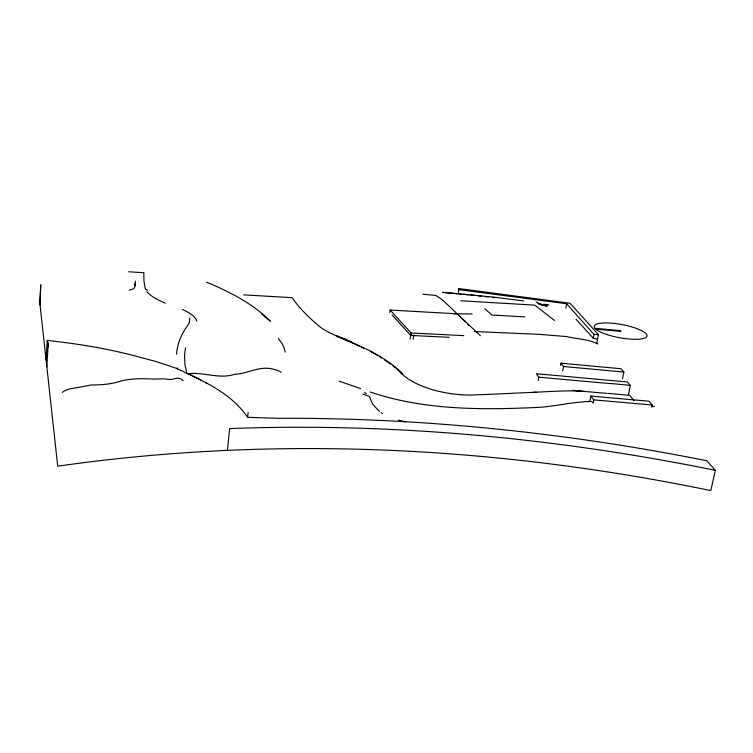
<?xml version="1.0" encoding="UTF-8"?>
<svg xmlns="http://www.w3.org/2000/svg" width="753" height="753" viewBox="0 0 753 753"><rect width="100%" height="100%" fill="white"/><g stroke="black" fill="none" stroke-linecap="round" stroke-linejoin="round"><path stroke-width="1.13" d="M40.05 304.88L40.756 284.794L39.758 302.254L57.717 466.182C274.657 435.13 496.509 446.284 710.804 490.589L715.35 470.324L706.813 460.751C565.71 432.589 421.868 417.642 277.932 418.301L247.596 417.303C230.926 392.558 201.87 380.312 175.778 368.113L155.815 361.468L138.863 356.95A250.269 86.699 1.9 0 0 67.215 342.831L47.241 340.412L46.084 359.99M46.846 366.909L48.296 342.53M135.051 285.613L135.408 281.085M189.342 322.388L189.756 317.945M227.397 450.285L229.665 428.57C392.501 422.508 555.77 437.917 715.35 470.324M247.596 417.303L248.132 412.409M389.772 312.401L390.101 310.057L457.156 313.813M486.702 394.45L472.988 394.967A44.022 13.469 8.9 0 1 425.398 387.343A65.624 19.823 9.1 0 1 400.577 371.737L401.744 373.977L396.953 369.083M410.103 338.935L411.072 332.977L390.101 310.057M413.152 339.321L413.783 334.991M458.295 292.898L459.019 288.578L570.096 303.261L598.4 334.661L596.705 343.575M538.169 380.538L538.762 377.187L536.371 373.723L627.296 381.969L630.327 385.451L628.35 395.334A222.85 74.453 12.6 0 0 608.095 393.395M565.88 308.052L566.651 303.751L458.793 289.641L459.019 288.578M560.618 365.44L561.032 363.191L620.933 368.725L623.87 372.048L622.533 378.797M562.726 371.041L563.555 366.504L561.032 363.191M597.496 339.255L593.27 338.191L593.976 334.426L566.651 303.751M589.768 401.631L590.823 396.078L648.907 401.198L652.267 405.02L651.816 407.232M593.119 403.241L593.769 399.881L590.823 396.078M369.459 396.52L372.528 404.097L379.371 411.42M533.039 392.369L552.147 391.391A222.154 73.992 12.6 0 1 580.412 390.948M536.258 392.219L486.692 394.44M590.173 401.481C571.602 401.867 553.54 406.94 534.988 407.542C479.765 409.999 423.12 409.999 370.184 391.974M474.522 331.536L539.393 334.341L566.67 336.591C576.666 339.076 588.752 339.038 597.76 343.98M453.89 313.794L472.122 313.926M652.089 406.385L654.413 406.441M411.072 332.977L463.707 335.64M449.296 337.353L410.714 335.424L392.097 314.961M593.976 334.426L598.4 334.661M524.756 316.881L491.973 315.046L484.744 308.683M243.661 294.865L292.126 297.661A559.592 130.344 12.3 0 0 318.905 325.983A82.406 22.637 8.1 0 0 339.622 337.109L343.66 338.615A82.406 22.637 8.1 0 0 346.832 339.707M422.885 294.216L435.865 295.468L440.251 298.376A194.02 61.737 -89.3 0 1 443.423 300.776L480.414 335.744M460.789 300.758L534.781 305.144L554.462 320.43M128.65 271.786L143.851 272.718L143.927 281.245L145.395 289.19A79.244 16.321 19.3 0 0 147.381 290.103M576.224 390.882L584.629 391.447M595.058 328.364L620.114 330.586L620.943 331.376L595.839 329.155M573.014 390.421L601.468 392.934A222.85 74.453 12.6 0 1 606.993 393.311M593.769 399.881L652.267 405.02M538.762 377.187L603.388 383.004A223.472 72.9 12.5 0 1 630.327 385.451M563.555 366.504L623.87 372.048M460.968 294.018L442.604 292.362L493.337 297.077L523.589 300.936M463.142 294.235L468.564 294.781M470.738 295.007L475.087 295.468M478.353 295.825L481.619 296.193M484.885 296.569L488.16 296.955M492.528 297.482L494.712 297.746M546.094 304.532L548.353 304.861L544.146 304.24M405.669 421.812L398.469 420.155M540.014 304.306L547.055 306.273L538.282 303.628M538.122 303.581L542.113 304.824L536.032 301.953M411.533 335.085L410.799 334.727M339.236 381.159L360.518 388.614M363.247 394.167L368.772 396.125M364.424 392.708L366.419 393.424M339.565 337.598L336.77 336.459M343.217 338.549L369.535 350.578A251.662 81.013 4.9 0 1 397.029 368.584L401.829 373.469M335.829 335.574L343.669 338.737M340.723 338.059L343.594 339.217M344.507 339.594L349.081 341.476M343.66 338.615L351.99 342.229M350.098 341.918L354.164 343.697M206.491 282.121C229.552 291.825 252.556 303.28 270.383 321.249L261.263 313.794M355.181 344.14L359.106 345.947M361.722 347.18L364.245 348.441M200.731 379.973L188.212 373.648C203.743 371.944 219.179 379.39 234.87 374.288C247.031 373.714 258.241 366.523 270.44 368.603A12.773 3.727 8.9 0 1 280.916 372.161L281.104 372.359M183.13 380.717C178.979 376.538 175.826 378.561 171.308 379.55A33.17 5.036 14.5 0 1 165.227 378.938L160.38 378.863A31.297 9.93 4.6 0 1 149.546 378.891L140.896 378.693A43.241 14.448 4.4 0 0 127.521 379.719L125.111 380.124A43.241 14.448 4.4 0 0 118.645 381.705A44.549 14.175 3.7 0 1 91.405 384.952L77.277 387.635A19.587 6.73 -3.1 0 0 69.332 389.056L67.61 389.593A19.343 6.589 -5.6 0 0 62.395 392.36M205.381 382.496L206.83 383.286M591.519 401.443L592.413 402.111M381.187 412.635L382.58 413.632M397.857 369.431L399.899 371.163M457.56 314.199L458.304 314.942M459.641 316.213L460.441 317.013M461.749 318.255L462.615 319.131M463.886 320.336L465.354 321.86M467.924 324.543L469.11 325.785M576.045 319.244L593.27 338.191M629.442 395.146L633.979 400.464M278.337 338.464L282.375 344.017L284.239 348.291A157.236 46.724 8.7 0 0 285.246 352.14M146.854 291.505L147.513 292.343A85.437 22.515 6.2 0 0 165.265 303.148M177.313 367.756L177.586 368.895M186.706 372.886L184.937 364.518L184.598 355.971A556.439 167.373 12.5 0 1 185.567 347.858M47.241 340.412L48.023 347.086M370.363 351.538A251.624 81.098 4.9 0 1 373.874 353.458M374.73 353.938A251.624 81.098 4.9 0 1 377.771 355.698M379.738 356.875A251.624 81.098 4.9 0 1 381.667 358.061M384.482 359.859A251.624 81.098 4.9 0 1 388.068 362.278M388.934 362.89A251.624 81.098 4.9 0 1 390.628 364.113M393.094 365.967A251.624 81.098 4.9 0 1 396.21 368.462M176.522 354.221A565.983 170.583 12.5 0 1 185.718 328.346L189.003 323.526A59.111 16.679 4.8 0 0 189.37 322.077M129.318 290.046A18.166 4.744 4.9 0 0 134.486 287.618A103.227 26.44 4 0 0 134.994 283.608M182.311 309.464A66.801 18.853 4.8 0 1 196.749 321.126M596.611 329.805L594.559 327.743A26.826 6.683 10.5 0 1 627.513 325.767A26.826 6.683 10.5 0 1 640.747 339.01A26.826 6.683 10.5 0 1 596.611 329.805"/></g></svg>
